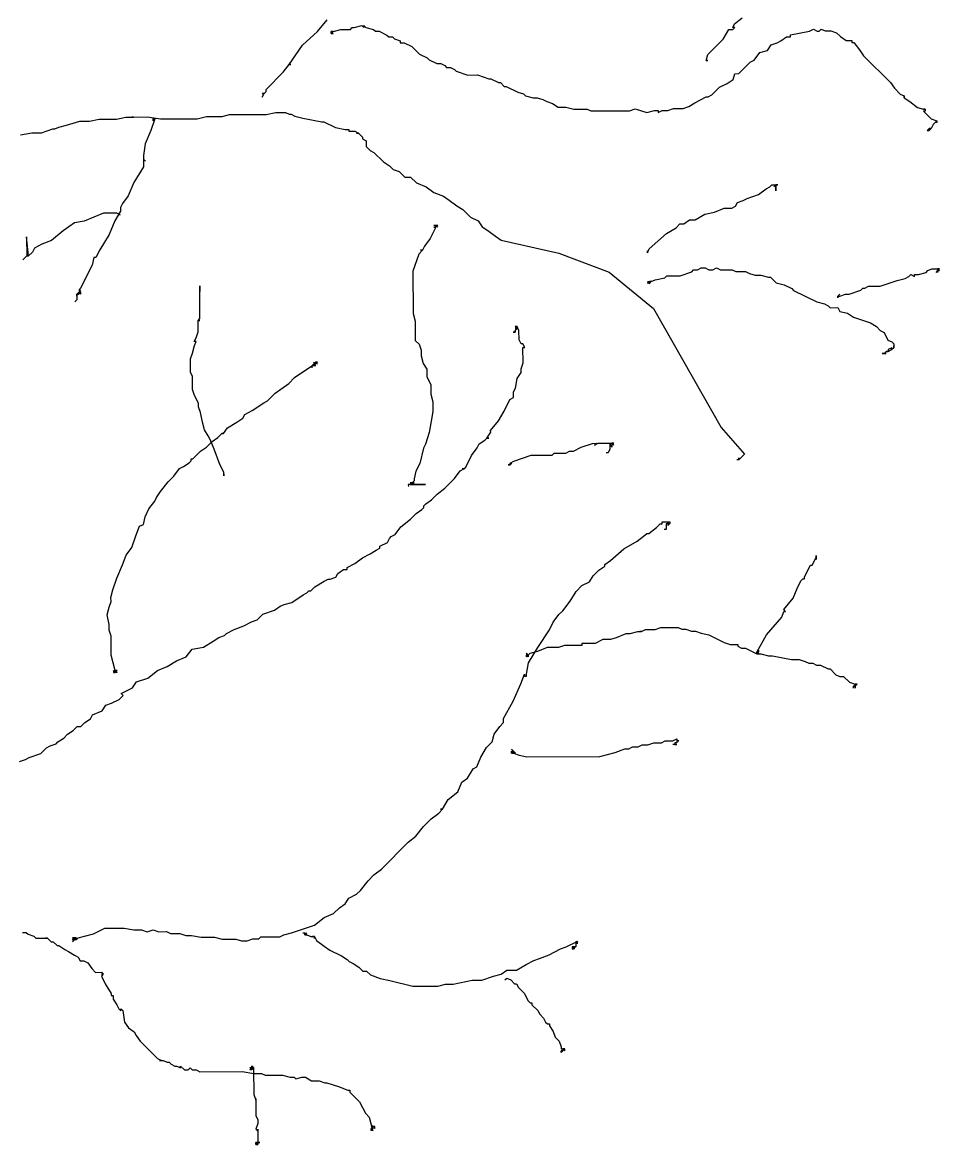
# Model space of a CAD drawing. Header units: millimetres. Extents: x -10794 to 121495, y 177957 to 264658.
# Drawn here: x 76851 to 77945, y 249230 to 250568 of the extents above; entities that cross this region are included whole.
import ezdxf

# ---------------------------------------------------------------- set-up
doc = ezdxf.new("R2010")
doc.units = ezdxf.units.MM

# ---------------------------------------------------------------- blocks, each defined once
blk = doc.blocks.new('A$C2D7C54A7')
for points in [[(4502.5, 3601.6), (4504.7, 3606.2), (4502.5, 3606.2), (4504.7, 3606.2), (4507, 3608.5), (4507, 3610.8), (4527.5, 3631.5), (4534.4, 3640.7), (4536.7, 3640.7), (4534.4, 3640.7), (4550.3, 3663.7), (4568.5, 3679.9), (4579.9, 3693.7)], [(5031.6, 3645.5), (5033.9, 3645.5), (5031.6, 3645.5), (5033.9, 3645.5), (5031.6, 3645.5), (5033.8, 3652.4), (5052.1, 3670.8), (5058.9, 3682.3), (5063.5, 3682.3), (5065.8, 3684.6), (5063.5, 3684.6), (5065.7, 3689.2), (5074.9, 3696.1)], [(4584.6, 3679.9), (4584.6, 3677.6), (4584.6, 3679.9), (4584.6, 3677.6), (4586.9, 3679.9), (4584.6, 3679.9), (4586.9, 3679.9), (4584.6, 3677.6), (4586.9, 3677.7), (4584.6, 3679.9), (4586.9, 3679.9), (4584.6, 3679.9), (4586.9, 3679.9), (4596, 3682.3), (4607.5, 3682.3), (4609.8, 3684.6), (4612.1, 3684.7), (4621.2, 3687), (4623.5, 3684.7), (4623.5, 3687), (4623.5, 3684.7), (4623.5, 3687), (4625.8, 3684.7), (4635, 3682.5), (4637.3, 3680.2), (4641.9, 3680.2), (4651, 3675.7), (4653.4, 3673.4), (4657.9, 3673.4), (4660.2, 3671.1), (4667.1, 3668.9), (4667.1, 3666.6), (4671.7, 3666.6), (4680.9, 3662.1), (4690.1, 3653), (4699.3, 3648.4), (4701.6, 3646.1), (4710.8, 3641.6), (4715.4, 3641.6), (4720, 3639.4), (4722.3, 3637.1), (4726.9, 3637.1), (4731.5, 3634.8), (4733.8, 3632.6), (4747.5, 3628), (4759, 3628.1), (4772.8, 3623.6), (4775, 3623.6), (4784.2, 3619.1), (4786.5, 3619.1), (4791.1, 3614.5), (4793.4, 3614.5), (4807.2, 3607.7), (4814.1, 3605.5), (4816.4, 3603.2), (4825.6, 3600.9), (4830.2, 3601), (4837, 3598.7), (4841.6, 3596.4), (4848.5, 3594.2), (4855.4, 3589.6), (4864.6, 3589.7), (4873.8, 3587.4), (4889.8, 3587.5), (4894.4, 3585.2), (4940.2, 3585.5), (4947.1, 3587.8), (4960.9, 3583.3), (4970, 3585.6), (4974.6, 3585.6), (4974.6, 3583.3), (4979.2, 3585.7), (4986, 3585.7), (4992.9, 3588), (5004.4, 3588.1), (5011.2, 3590.4), (5018.1, 3595), (5031.8, 3602), (5034.1, 3602), (5038.7, 3604.3), (5047.8, 3613.5), (5056.9, 3618.1), (5063.8, 3622.7), (5066, 3629.6), (5070.6, 3629.7), (5084.3, 3643.5), (5088.9, 3645.8), (5095.7, 3655), (5104.8, 3657.3), (5109.4, 3664.2), (5116.3, 3666.5), (5120.8, 3668.9), (5127.7, 3673.5), (5132.3, 3673.5), (5132.2, 3675.8), (5155.1, 3680.5), (5159.7, 3682.8), (5164.3, 3680.5), (5166.6, 3680.5), (5168.9, 3682.9), (5173.5, 3680.6), (5180.3, 3680.6), (5187.2, 3678.4), (5191.8, 3673.8), (5198.7, 3669.3), (5205.6, 3669.3), (5205.6, 3667), (5207.9, 3667), (5214.8, 3657.9), (5219.4, 3651), (5251.7, 3619.1), (5256.3, 3612.3), (5263.2, 3605.4), (5267.8, 3603.1), (5267.8, 3600.9), (5267.8, 3603.1), (5267.8, 3600.9), (5274.7, 3596.3), (5283.9, 3589.5), (5290.8, 3587.2), (5293.1, 3587.2), (5290.8, 3587.2), (5293.1, 3587.2), (5290.8, 3587.2), (5293.1, 3587.2), (5293.1, 3584.9), (5290.8, 3584.9), (5300, 3575.8), (5306.9, 3573.6), (5304.6, 3571.2), (5306.9, 3573.6), (5306.9, 3571.3), (5304.6, 3571.2), (5302.3, 3568.9), (5300.1, 3564.4), (5297.8, 3564.3), (5300.1, 3564.4), (5297.8, 3562), (5297.8, 3564.3), (5297.8, 3562), (5297.8, 3564.3), (5295.5, 3562), (5297.8, 3562), (5297.8, 3564.3), (5295.5, 3562), (5297.8, 3562), (5295.5, 3562), (5297.8, 3562), (5297.8, 3564.3), (5297.8, 3562), (5295.5, 3562), (5297.8, 3562), (5295.5, 3562), (5297.8, 3562), (5295.5, 3562)], [(4214, 3556.6), (4227.7, 3559), (4239.2, 3559.1), (4252.9, 3563.7), (4255.2, 3563.7), (4259.8, 3566), (4268.9, 3568.4), (4284.9, 3573), (4296.4, 3573.1), (4307.8, 3575.4), (4328.5, 3575.5), (4339.9, 3577.9), (4349.1, 3577.9), (4346.8, 3577.9), (4365.1, 3578), (4381.2, 3575.8), (4424.7, 3576), (4436.1, 3578.4), (4454.5, 3578.5), (4463.6, 3580.8), (4507.2, 3581), (4518.6, 3583.4), (4530.1, 3583.4), (4534.7, 3581.2), (4537, 3581.2), (4541.5, 3578.9), (4550.7, 3576.6), (4573.7, 3572.2), (4575.9, 3572.2), (4589.7, 3565.4), (4601.2, 3563.2), (4605.8, 3563.2), (4605.8, 3560.9), (4612.7, 3560.9), (4617.3, 3558.7), (4615, 3558.6), (4617.3, 3558.7), (4621.9, 3554.1), (4621.9, 3551.8), (4626.5, 3549.5), (4626.5, 3542.7), (4631.1, 3538.1), (4635.7, 3535.8), (4647.2, 3524.4), (4654.1, 3519.9), (4658.7, 3515.3), (4665.6, 3513.1), (4672.5, 3506.2), (4679.4, 3506.3), (4686.3, 3499.4), (4697.8, 3494.9), (4707, 3488.1), (4718.5, 3483.5), (4725.4, 3479), (4734.6, 3472.2), (4741.5, 3467.6), (4750.7, 3458.5), (4759.9, 3454), (4764.5, 3447.1), (4771.4, 3442.6), (4780.6, 3435.7), (4787.5, 3431.2), (4856.3, 3415.5), (4916, 3392.9), (4968.9, 3349.6), (5049.8, 3207.9), (5077.5, 3176), (5075.2, 3173.7)], [(4372, 3575.8), (4372, 3573.5), (4374.3, 3575.8), (4372, 3575.8), (4374.3, 3575.8), (4369.8, 3562), (4363, 3545.9), (4360.8, 3532.2), (4360.8, 3527.6), (4363.1, 3525.3), (4360.8, 3527.6), (4360.8, 3518.4), (4349.5, 3500), (4342.7, 3484), (4335.8, 3474.8), (4333.6, 3470.2), (4333.6, 3465.6), (4326.8, 3454.1), (4320, 3438), (4308.6, 3419.6), (4304.1, 3410.4), (4301.8, 3410.4), (4299.5, 3401.2), (4285.9, 3373.7), (4283.7, 3371.4), (4285.9, 3371.4), (4283.7, 3369.1), (4286, 3369.1), (4283.7, 3369.1), (4286, 3369.1), (4283.7, 3369.1), (4286, 3366.8), (4286, 3369.1), (4283.7, 3369.1), (4283.7, 3366.8), (4283.7, 3369.1), (4283.7, 3366.8), (4283.7, 3369.1), (4281.4, 3366.8), (4283.7, 3366.8), (4283.7, 3369.1), (4283.7, 3366.8), (4281.4, 3366.8), (4281.4, 3364.5), (4281.4, 3366.8), (4281.4, 3364.5), (4281.4, 3366.8)], [(5295.5, 3562), (5297.8, 3562), (5297.8, 3564.3), (5297.8, 3562)], [(4961.7, 3416), (4961.7, 3418.3), (4961.7, 3416), (4964, 3420.6), (4984.5, 3439), (4995.9, 3446), (5000.5, 3450.6), (5005.1, 3450.6), (5011.9, 3455.2), (5018.8, 3455.3), (5030.2, 3462.2), (5041.6, 3464.5), (5053.1, 3469.2), (5062.2, 3469.2), (5066.8, 3471.5), (5069.1, 3476.1), (5075.9, 3478.5), (5080.5, 3480.8), (5094.2, 3485.4), (5103.4, 3492.3), (5107.9, 3494.7), (5110.2, 3497), (5117.1, 3497), (5114.8, 3497), (5117.1, 3497), (5114.8, 3497), (5117.1, 3497), (5114.8, 3497), (5117.1, 3497), (5114.8, 3497), (5114.8, 3490.1), (5114.8, 3497)], [(5114.8, 3497), (5112.5, 3494.7)], [(4333.6, 3461), (4329, 3463.3), (4313, 3463.2), (4290.1, 3453.9), (4278.7, 3451.6), (4265, 3442.3), (4251.3, 3430.8), (4239.8, 3426.2), (4230.7, 3421.5), (4228.4, 3416.9), (4223.9, 3412.3), (4221.6, 3412.3), (4223.9, 3412.3), (4221.6, 3412.3), (4223.9, 3414.6), (4221.6, 3412.3), (4223.9, 3412.3), (4221.6, 3412.3), (4223.9, 3412.3), (4221.6, 3412.3), (4223.9, 3412.3), (4221.6, 3412.3), (4223.9, 3412.3), (4221.6, 3412.3), (4223.9, 3412.3), (4221.6, 3412.3), (4223.9, 3412.3), (4221.6, 3412.3), (4223.9, 3412.3), (4221.6, 3412.3), (4223.9, 3412.3), (4221.6, 3412.3), (4223.9, 3412.3), (4221.5, 3435.2), (4221.6, 3412.3)], [(4707.2, 3449.1), (4709.5, 3449.1), (4709.5, 3446.8), (4709.5, 3449.1), (4709.5, 3446.8), (4707.2, 3446.8), (4709.5, 3446.8), (4709.5, 3449.1), (4709.5, 3446.8), (4711.8, 3449.1), (4709.5, 3446.8), (4709.5, 3449.1), (4711.8, 3449.1), (4709.5, 3446.8), (4709.5, 3449.1), (4709.5, 3446.8), (4711.8, 3449.1), (4709.5, 3446.8), (4709.5, 3449.1), (4711.8, 3446.8), (4709.5, 3449.1), (4711.8, 3449.1), (4709.5, 3446.8), (4711.8, 3449.1), (4709.5, 3446.8), (4702.7, 3433), (4695.8, 3423.8), (4693.6, 3419.3), (4691.3, 3419.2), (4693.6, 3419.3), (4689, 3414.6), (4682.2, 3394), (4682.5, 3343.6), (4684.8, 3334.4), (4684.9, 3311.5), (4689.6, 3307), (4691.9, 3300.1), (4691.9, 3293.2), (4694.3, 3284.1), (4698.9, 3277.2), (4698.9, 3268), (4703.5, 3258.9), (4703.6, 3247.4), (4705.9, 3238.3), (4706, 3226.8), (4703.8, 3215.4), (4701.5, 3201.6), (4697, 3187.8), (4694.8, 3183.2), (4690.3, 3164.9), (4685.7, 3155.7), (4683.5, 3146.5), (4683.5, 3144.2), (4681.2, 3141.9), (4683.5, 3141.9), (4681.2, 3141.9), (4683.5, 3141.9), (4681.2, 3141.9), (4683.5, 3141.9), (4681.2, 3141.9), (4681.2, 3139.6), (4681.2, 3141.9), (4681.2, 3139.6), (4681.2, 3141.9), (4681.2, 3139.6), (4681.2, 3141.9), (4678.9, 3141.9), (4681.2, 3141.9), (4678.9, 3139.6), (4697.3, 3139.7)], [(4221.6, 3412.3), (4217, 3407.7)], [(4964.2, 3381.7), (4964.2, 3379.4), (4964.2, 3381.7), (4966.4, 3381.7), (4964.2, 3381.7), (4961.9, 3379.3), (4964.2, 3381.7), (4961.9, 3381.6), (4964.2, 3381.7), (4961.9, 3381.6), (4964.2, 3381.7), (4961.9, 3381.6), (4964.2, 3379.4), (4964.2, 3381.7), (4964.2, 3379.4), (4964.2, 3381.7), (4964.2, 3379.4), (4964.2, 3381.7), (4964.2, 3379.4), (4964.2, 3381.7), (4964.2, 3379.4), (4964.2, 3381.7), (4966.4, 3381.7), (4964.2, 3381.7), (4964.2, 3379.4), (4966.4, 3381.7), (4964.2, 3381.7), (4964.2, 3379.4), (4966.4, 3381.7), (4971, 3384), (4982.5, 3386.3), (4984.7, 3388.6), (5000.8, 3388.7), (5014.5, 3393.4), (5016.8, 3395.7), (5021.4, 3395.7), (5025.9, 3398), (5030.5, 3398), (5035.1, 3395.8), (5039.7, 3395.8), (5044.3, 3398.1), (5048.9, 3395.8), (5062.6, 3395.9), (5067.2, 3393.6), (5078.7, 3393.7), (5083.3, 3391.4), (5090.1, 3389.2), (5097, 3389.2), (5106.2, 3386.9), (5108.5, 3387), (5115.4, 3380.1), (5124.6, 3377.9), (5133.8, 3373.3), (5136.1, 3371.1), (5163.6, 3357.4), (5172.8, 3355.2), (5177.4, 3352.9), (5179.7, 3350.6), (5188.9, 3350.7), (5191.2, 3346.1), (5200.4, 3343.9), (5207.3, 3339.3), (5227.9, 3332.6), (5234.8, 3328), (5239.4, 3323.5), (5244, 3321.2), (5248.6, 3312), (5253.2, 3309.8), (5255.5, 3307.5), (5255.6, 3302.9), (5255.5, 3305.2), (5255.6, 3302.9), (5253.3, 3300.6), (5253.3, 3302.9), (5248.7, 3300.6), (5248.7, 3298.3), (5246.4, 3298.3), (5244.1, 3296), (5246.4, 3296), (5244.1, 3296), (5246.4, 3296), (5241.8, 3296), (5246.4, 3296), (5244.1, 3296), (5246.4, 3298.3), (5248.7, 3298.3)], [(5188.8, 3362.2), (5188.8, 3364.4), (5188.8, 3362.2), (5188.8, 3364.4), (5191.1, 3366.7), (5188.8, 3364.4), (5191.1, 3364.5), (5198, 3366.8), (5202.5, 3366.8), (5216.3, 3371.5), (5218.5, 3373.8), (5220.8, 3373.8), (5225.4, 3376.1), (5239.1, 3376.2), (5259.7, 3383.1), (5268.9, 3385.5), (5273.5, 3387.8), (5275.7, 3390.1), (5280.3, 3387.8), (5280.3, 3390.1), (5284.9, 3390.1), (5294.1, 3392.5), (5296.3, 3394.8), (5300.9, 3397.1), (5310.1, 3397.1), (5307.8, 3397.1), (5310.1, 3394.8), (5307.8, 3394.8), (5310.1, 3394.8), (5307.8, 3394.8), (5310.1, 3394.8), (5307.8, 3394.8), (5307.8, 3392.5), (5307.8, 3394.8), (5307.8, 3392.5), (5307.8, 3394.8), (5307.8, 3392.5), (5307.8, 3394.8), (5307.8, 3392.5)], [(5307.8, 3392.5), (5307.8, 3394.8), (5305.5, 3392.5)], [(4456.6, 3152.3), (4456.6, 3150), (4456.6, 3154.6), (4452, 3163.7), (4445, 3182), (4440.4, 3193.4), (4438, 3198), (4433.4, 3204.9), (4431.1, 3214), (4428.7, 3225.5), (4426.4, 3232.3), (4426.4, 3236.9), (4421.8, 3246), (4419.4, 3252.9), (4419.4, 3268.9), (4417, 3273.5), (4417, 3289.6), (4419.2, 3296.4), (4421.5, 3305.6), (4423.7, 3310.2), (4421.4, 3310.2), (4423.7, 3314.8), (4426, 3321.7), (4425.9, 3335.4), (4428.2, 3335.4), (4425.9, 3335.4), (4428.2, 3337.7), (4428, 3372.1), (4428, 3369.8), (4428, 3372.1), (4428, 3369.8), (4428, 3372.1), (4428, 3369.8), (4428, 3372.1), (4428, 3369.8), (4428, 3376.7), (4428, 3374.4), (4428, 3376.7), (4428, 3374.4), (4428, 3376.7), (4428, 3374.4), (4428, 3376.7), (4428, 3374.4), (4428, 3376.7), (4428, 3374.4)], [(4428, 3374.4), (4428, 3372.1)], [(4281.4, 3366.8), (4281.4, 3359.9), (4279.1, 3357.6)], [(4213.1, 2809.6), (4220, 2812), (4224.6, 2814.3), (4238.3, 2818.9), (4245.1, 2825.8), (4249.7, 2828.1), (4256.6, 2830.5), (4258.8, 2832.8), (4265.7, 2837.4), (4270.3, 2842), (4277.1, 2846.6), (4281.7, 2851.2), (4286.2, 2851.2), (4290.8, 2855.8), (4297.7, 2860.5), (4299.9, 2865.1), (4311.4, 2869.7), (4315.9, 2876.6), (4322.8, 2878.9), (4331.9, 2883.5), (4336.5, 2888.2), (4334.2, 2890.4), (4347.9, 2897.4), (4352.4, 2904.3), (4366.2, 2908.9), (4377.6, 2918.1), (4389, 2922.8), (4400.4, 2929.7), (4411.9, 2934.4), (4418.7, 2943.6), (4432.4, 2945.9), (4443.8, 2952.8), (4450.7, 2957.5), (4457.6, 2959.8), (4459.8, 2962.1), (4469, 2966.7), (4480.4, 2971.4), (4489.6, 2976), (4496.4, 2978.3), (4503.3, 2985.2), (4517, 2989.9), (4523.8, 2994.5), (4528.4, 2996.8), (4537.6, 2999.1), (4551.3, 3008.4), (4555.8, 3010.7), (4558.1, 3013), (4560.4, 3013), (4565, 3017.6), (4576.4, 3024.5), (4581, 3026.9), (4583.3, 3026.9), (4590.1, 3029.2), (4592.4, 3033.8), (4599.2, 3038.4), (4603.8, 3038.4), (4603.8, 3040.7), (4613, 3045.4), (4622.1, 3052.3), (4631.2, 3056.9), (4638.1, 3061.5), (4642.6, 3063.8), (4642.6, 3066.1), (4651.8, 3070.8), (4654, 3075.3), (4656.3, 3077.6), (4660.9, 3080), (4667.7, 3089.2), (4679.1, 3098.4), (4686, 3105.3), (4692.8, 3109.9), (4695.1, 3112.2), (4695.1, 3114.5), (4697.4, 3116.8), (4704.2, 3121.4), (4711.1, 3128.3), (4720.2, 3135.3), (4731.6, 3146.8), (4738.4, 3156), (4743, 3158.3), (4740.7, 3158.3), (4743, 3158.3), (4745.3, 3160.6), (4752.1, 3174.4), (4758.9, 3183.6), (4761.2, 3188.2), (4768, 3192.8), (4770.3, 3195.1), (4772.6, 3195.1), (4770.3, 3195.1), (4774.9, 3202), (4774.8, 3204.3), (4784, 3215.8), (4790.8, 3227.3), (4797.6, 3241), (4802.2, 3243.4), (4802.1, 3250.2), (4804.4, 3254.8), (4806.6, 3266.3), (4811.2, 3273.2), (4811.1, 3277.8), (4813.4, 3284.7), (4813.3, 3303), (4815.6, 3303), (4813.3, 3307.6), (4811, 3307.6), (4808.7, 3312.1), (4808.6, 3323.6), (4806.3, 3328.2), (4804, 3328.2), (4806.3, 3328.2), (4804, 3328.2), (4806.3, 3328.2), (4804, 3328.2), (4806.3, 3328.2), (4804, 3328.2), (4806.3, 3325.9), (4804, 3328.2), (4806.3, 3325.9), (4804, 3325.9), (4806.3, 3325.9), (4804, 3323.6), (4804.1, 3321.3), (4804, 3323.6), (4804.1, 3321.3), (4804, 3323.6), (4804.1, 3321.3), (4801.8, 3321.3), (4804.1, 3321.3), (4801.8, 3321.3)], [(4801.8, 3321.3), (4804.1, 3321.3)], [(5248.7, 3298.3), (5253.3, 3300.6), (5248.7, 3298.3)], [(4329.5, 2917.9), (4327.2, 2917.9), (4329.5, 2917.9), (4327.2, 2917.9), (4327.2, 2915.6), (4324.9, 2917.9), (4324.9, 2915.6), (4327.2, 2915.6), (4324.9, 2915.6), (4327.2, 2915.6), (4327.2, 2917.9), (4327.2, 2915.6), (4324.9, 2915.6), (4327.2, 2915.6), (4324.9, 2915.6), (4327.2, 2915.6), (4327.2, 2917.9), (4327.2, 2915.6), (4327.2, 2917.9), (4327.2, 2915.6), (4324.9, 2915.6), (4329.5, 2917.9), (4327.2, 2917.9), (4329.5, 2915.6), (4327.2, 2915.6), (4327.2, 2917.9), (4329.5, 2915.6), (4327.2, 2915.6), (4329.5, 2917.9), (4327.2, 2915.6), (4327.2, 2917.9), (4329.5, 2917.9), (4327.2, 2917.9), (4322.5, 2936.2), (4322.4, 2959.1), (4320, 2966), (4320, 2972.9), (4317.7, 2984.3), (4319.9, 2993.5), (4322.2, 3000.4), (4322.1, 3004.9), (4324.4, 3014.1), (4328.9, 3027.9), (4335.7, 3044), (4340.2, 3055.4), (4347.1, 3064.6), (4351.6, 3078.4), (4356.1, 3089.9), (4360.7, 3092.2), (4362.9, 3101.4), (4367.4, 3110.6), (4374.3, 3119.8), (4376.5, 3124.4), (4381.1, 3131.3), (4390.2, 3142.8), (4397, 3149.7), (4403.9, 3158.9), (4408.4, 3161.2), (4415.3, 3165.8), (4417.6, 3168.1), (4417.6, 3170.4), (4419.8, 3170.4), (4429, 3179.6), (4435.8, 3184.2), (4442.7, 3191.2), (4449.5, 3195.8), (4454.1, 3200.4), (4456.4, 3200.4), (4454.1, 3200.4), (4456.4, 3200.4), (4460.9, 3207.3), (4472.3, 3214.2), (4479.2, 3218.8), (4481.5, 3223.4), (4490.6, 3228.1), (4504.3, 3237.3), (4508.9, 3239.6), (4518, 3248.8), (4524.8, 3253.4), (4534, 3260.4), (4540.8, 3267.3), (4561.4, 3281.1), (4565.9, 3285.7), (4568.2, 3285.7), (4565.9, 3285.7), (4565.9, 3283.4), (4568.2, 3285.7), (4565.9, 3285.7), (4568.2, 3283.4), (4565.9, 3285.7), (4568.2, 3285.7), (4565.9, 3285.7), (4568.2, 3283.4), (4565.9, 3285.7), (4568.2, 3285.7), (4565.9, 3285.7), (4568.2, 3285.7), (4565.9, 3283.4), (4565.9, 3285.7), (4565.9, 3283.4), (4565.9, 3285.7), (4565.9, 3283.4), (4563.6, 3285.7), (4565.9, 3283.4), (4563.7, 3281.1), (4563.6, 3283.4), (4563.7, 3281.1), (4563.6, 3283.4), (4565.9, 3281.1), (4563.6, 3283.4), (4565.9, 3281.1), (4563.7, 3281.1), (4563.6, 3283.4), (4563.7, 3281.1), (4563.6, 3283.4), (4563.7, 3281.1), (4563.6, 3283.4), (4563.7, 3281.1)], [(4563.7, 3281.1), (4561.4, 3281.1), (4561.4, 3278.8)], [(4798, 3163.1), (4795.7, 3163.1), (4798, 3163.1), (4798, 3165.4), (4798, 3163.1), (4800.2, 3165.4), (4798, 3165.4), (4802.5, 3167.7), (4823.1, 3174.7), (4848.3, 3174.8), (4850.6, 3177.1), (4864.3, 3177.2), (4868.9, 3179.5), (4873.5, 3179.6), (4882.6, 3184.2), (4896.4, 3188.8), (4901, 3188.9), (4898.7, 3186.6), (4903.2, 3188.9), (4921.6, 3189), (4919.3, 3188.9), (4921.6, 3189), (4919.3, 3188.9), (4921.6, 3189), (4919.3, 3188.9), (4921.6, 3189), (4919.3, 3188.9), (4921.6, 3189), (4919.3, 3188.9), (4921.6, 3189), (4919.3, 3188.9), (4921.6, 3186.7), (4919.3, 3188.9), (4919.3, 3184.4), (4919.3, 3186.7), (4919.3, 3184.4), (4917, 3188.9), (4917, 3184.4)], [(4917, 3184.4), (4917, 3182.1), (4914.8, 3177.5), (4912.5, 3177.5)], [(5075.2, 3173.7), (5070.6, 3169.1), (5070.6, 3171.4), (5070.6, 3169.1), (5070.6, 3171.4), (5070.6, 3169.1), (5068.3, 3169.1)], [(4697.3, 3139.7), (4676.6, 3139.6), (4676.7, 3137.3)], [(4276.1, 2599.1), (4278.3, 2599.1), (4276.1, 2599.1), (4280.6, 2599.2), (4278.3, 2599.1), (4278.4, 2596.9), (4276.1, 2596.8), (4278.4, 2596.9), (4276.1, 2596.8), (4278.3, 2599.1), (4278.4, 2596.9), (4276.1, 2599.1), (4278.4, 2596.9), (4276.1, 2596.8), (4278.4, 2596.9), (4276.1, 2594.6), (4278.4, 2596.9), (4276.1, 2596.8), (4278.4, 2596.9), (4278.3, 2599.1), (4280.6, 2596.9), (4278.4, 2596.9), (4278.3, 2599.1), (4278.4, 2596.9), (4278.3, 2599.1), (4280.6, 2599.2), (4280.6, 2596.9), (4282.9, 2599.2), (4301.2, 2603.8), (4314.9, 2610.8), (4337.9, 2610.9), (4349.3, 2608.7), (4358.5, 2608.7), (4365.4, 2606.5), (4372.2, 2608.8), (4379.1, 2606.5), (4388.3, 2606.6), (4392.9, 2604.3), (4404.3, 2604.4), (4411.2, 2602.1), (4418.1, 2602.1), (4429.6, 2599.9), (4445.6, 2600), (4454.8, 2597.7), (4470.8, 2597.8), (4477.7, 2595.6), (4484.6, 2595.6), (4491.4, 2597.9), (4498.3, 2598), (4500.6, 2600.3), (4523.5, 2600.4), (4528.1, 2602.7), (4537.2, 2605), (4564.7, 2614.3), (4576.1, 2623.5), (4587.5, 2628.2), (4594.4, 2635.1), (4601.2, 2639.7), (4605.8, 2646.6), (4614.9, 2651.2), (4619.5, 2655.8), (4628.6, 2667.3), (4635.4, 2674.3), (4644.6, 2681.2), (4676.5, 2713.4), (4685.6, 2720.3), (4694.7, 2731.8), (4703.8, 2741), (4713, 2748), (4717.5, 2752.6), (4715.2, 2752.6), (4717.5, 2752.6), (4724.3, 2764.1), (4735.8, 2773.3), (4740.3, 2784.8), (4747.1, 2789.4), (4753.9, 2800.9), (4758.5, 2803.2), (4763, 2814.7), (4769.9, 2826.2), (4776.7, 2833.1), (4778.9, 2842.2), (4785.8, 2851.4), (4790.3, 2856), (4790.3, 2860.6), (4801.7, 2881.3), (4810.7, 2902), (4815.3, 2913.5), (4815.3, 2911.2), (4817.6, 2911.2), (4817.5, 2913.5), (4819.8, 2927.2), (4831.1, 2945.6), (4844.8, 2966.3), (4849.3, 2975.5), (4856.1, 2984.7), (4860.7, 2989.3), (4869.8, 3000.8), (4876.6, 3012.3), (4883.5, 3019.2), (4892.6, 3023.8), (4897.2, 3030.7), (4904, 3037.6), (4910.9, 3042.3), (4910.8, 3044.5), (4917.7, 3049.2), (4933.7, 3063), (4949.7, 3072.2), (4958.8, 3079.2), (4961.1, 3081.5), (4963.4, 3081.5), (4972.5, 3088.4), (4977, 3093), (4979.3, 3093), (4979.3, 3095.3), (4988.5, 3095.3), (4988.5, 3093.1), (4986.2, 3093), (4988.5, 3093.1), (4986.2, 3093), (4986.2, 3095.3), (4986.2, 3093), (4988.5, 3093.1), (4986.2, 3093), (4986.2, 3095.3), (4986.2, 3090.8), (4988.5, 3093.1), (4983.9, 3093)], [(4983.9, 3093), (4984, 3086.2), (4981.7, 3086.1)], [(5092.4, 2937.8), (5092.4, 2940), (5094.7, 2940.1), (5092.4, 2940), (5094.7, 2940.1), (5092.4, 2940), (5094.7, 2937.8), (5092.4, 2940), (5094.7, 2940.1), (5094.7, 2942.4), (5092.4, 2940), (5103.7, 2960.7), (5122, 2981.4), (5124.2, 2988.3), (5126.5, 2988.3), (5124.2, 2988.3), (5126.5, 2988.3), (5124.2, 2990.6), (5135.6, 3004.4), (5140.1, 3015.9), (5144.7, 3025.1), (5146.9, 3027.4), (5149.2, 3027.4), (5149.2, 3029.7), (5156, 3043.5), (5158.3, 3043.5), (5162.9, 3052.7), (5162.8, 3055), (5162.9, 3052.7), (5162.8, 3055), (5162.9, 3052.7), (5162.8, 3055), (5162.9, 3052.7), (5162.8, 3055), (5162.9, 3052.7), (5162.8, 3055), (5162.9, 3052.7), (5162.8, 3055), (5162.9, 3052.7), (5162.8, 3055), (5162.9, 3052.7), (5162.8, 3055), (5162.9, 3052.7)], [(5162.9, 3052.7), (5162.9, 3050.4)], [(4817.4, 2934.1), (4817.4, 2936.4), (4819.7, 2934.1), (4817.4, 2936.4), (4819.7, 2936.4), (4817.4, 2936.4), (4819.7, 2936.4), (4817.4, 2936.4), (4819.7, 2936.4), (4817.4, 2936.4), (4817.4, 2934.1), (4819.7, 2936.4), (4819.7, 2934.1), (4819.7, 2936.4), (4817.4, 2936.4), (4819.7, 2934.1), (4819.7, 2936.4), (4817.4, 2936.4), (4819.7, 2936.4), (4817.4, 2936.4), (4819.7, 2936.4), (4817.4, 2936.4), (4819.7, 2936.4), (4817.4, 2936.4), (4819.7, 2936.4), (4817.4, 2938.7), (4817.4, 2936.4), (4819.7, 2936.4), (4817.4, 2936.4), (4819.7, 2936.4), (4817.4, 2936.4), (4819.7, 2936.4), (4817.4, 2936.4), (4819.7, 2936.4), (4817.4, 2936.4), (4819.7, 2936.4), (4817.4, 2936.4), (4819.7, 2934.1), (4819.7, 2936.4), (4822, 2938.7), (4831.2, 2941), (4842.6, 2945.7), (4856.3, 2945.7), (4863.2, 2948.1), (4883.8, 2948.2), (4883.8, 2950.5), (4899.9, 2950.5), (4909, 2955.2), (4918.2, 2955.2), (4925, 2957.5), (4936.5, 2962.2), (4941, 2962.2), (4950.2, 2964.5), (4954.8, 2964.6), (4952.5, 2964.6), (4954.8, 2964.6), (4959.3, 2966.9), (4970.8, 2966.9), (4977.7, 2969.3), (4998.3, 2969.4), (5002.9, 2967.1), (5007.5, 2967.1), (5014.4, 2964.9), (5018.9, 2964.9), (5025.8, 2962.6), (5035, 2960.4), (5053.4, 2951.3), (5060.3, 2949.1), (5069.4, 2949.1), (5069.4, 2946.8), (5074, 2944.5), (5078.6, 2944.6), (5092.4, 2937.8), (5097, 2937.8), (5106.2, 2935.5), (5110.7, 2935.6), (5133.7, 2931.1), (5142.8, 2931.1), (5149.7, 2928.9), (5154.3, 2926.6), (5158.9, 2926.6), (5163.5, 2924.4), (5168.1, 2924.4), (5177.3, 2919.9), (5179.6, 2919.9), (5186.5, 2913), (5191.1, 2910.8), (5195.6, 2910.8), (5202.6, 2903.9), (5209.4, 2901.7), (5211.7, 2901.7), (5209.4, 2901.7), (5211.7, 2901.7), (5209.4, 2901.7), (5211.7, 2901.7), (5209.4, 2899.4), (5209.4, 2901.7), (5211.7, 2901.7), (5209.4, 2901.7), (5209.4, 2899.4), (5209.4, 2901.7), (5209.4, 2899.4), (5209.4, 2901.7), (5209.4, 2899.4), (5209.4, 2901.7), (5209.4, 2899.4), (5209.4, 2901.7), (5209.5, 2897.1), (5209.4, 2899.4), (5207.2, 2899.4), (5209.4, 2899.4), (5207.2, 2899.4), (5209.4, 2899.4), (5207.2, 2899.4), (5209.4, 2899.4), (5207.2, 2899.4), (5209.4, 2899.4), (5209.5, 2897.1), (5209.4, 2899.4), (5207.2, 2899.4), (5209.4, 2899.4), (5207.2, 2899.4), (5209.4, 2899.4), (5207.2, 2899.4), (5209.4, 2899.4), (5207.2, 2899.4), (5209.4, 2899.4), (5207.2, 2899.4), (5209.4, 2899.4), (5207.2, 2899.4)], [(5207.2, 2899.4), (5207.2, 2897.1)], [(4799.7, 2824), (4802, 2821.7), (4799.7, 2819.4), (4799.7, 2821.7), (4799.7, 2819.4), (4799.7, 2821.7), (4802, 2819.4), (4799.7, 2819.4), (4802, 2821.7), (4799.7, 2819.4), (4799.7, 2821.7), (4799.7, 2819.4), (4799.7, 2821.7), (4799.7, 2819.4), (4799.7, 2821.7), (4802, 2821.7), (4799.7, 2819.4), (4799.7, 2821.7), (4799.7, 2819.4), (4802, 2819.4), (4799.7, 2819.4), (4802, 2821.7), (4802, 2819.4), (4802, 2821.7), (4799.7, 2819.4), (4802, 2821.7), (4799.7, 2819.4), (4802, 2819.4), (4802, 2821.7), (4804.3, 2819.5), (4802, 2821.7), (4802, 2819.4), (4802, 2821.7), (4802, 2819.4), (4802, 2821.7), (4802, 2819.4), (4808.9, 2817.2), (4818, 2814.9), (4905.1, 2815.4), (4923.4, 2820.1), (4934.9, 2824.7), (4939.4, 2824.7), (4944, 2827), (4950.9, 2827.1), (4955.5, 2829.4), (4962.3, 2829.4), (4969.2, 2831.7), (4978.4, 2831.8), (4982.9, 2834.1), (4992.1, 2834.1), (4996.7, 2836.5), (4996.7, 2834.2), (4999, 2834.2), (4996.7, 2834.2), (4996.7, 2831.9), (4994.4, 2831.9), (4994.4, 2829.6), (4996.7, 2829.6), (4994.4, 2829.6)], [(4994.4, 2829.6), (4992.1, 2829.6)], [(4216.4, 2605.7), (4221, 2605.7), (4223.3, 2603.5), (4230.2, 2601.2), (4232.5, 2598.9), (4246.3, 2599), (4244, 2599), (4246.3, 2599), (4250.9, 2594.4), (4253.2, 2594.4), (4257.8, 2589.9), (4260.1, 2589.9), (4267, 2585.3), (4271.5, 2583.1), (4278.4, 2578.5), (4283, 2576.3), (4285.4, 2571.7), (4289.9, 2571.7), (4294.5, 2569.4), (4299.1, 2562.6), (4303.8, 2558), (4310.6, 2558.1), (4312.9, 2555.8), (4310.6, 2555.8), (4312.9, 2555.8), (4310.6, 2555.8), (4312.9, 2555.8), (4310.6, 2553.5), (4315.3, 2544.3), (4322.2, 2532.9), (4322.2, 2530.6), (4324.5, 2530.6), (4324.5, 2526.1), (4329.2, 2519.2), (4331.5, 2514.6), (4333.8, 2512.3), (4333.8, 2514.6), (4336.1, 2512.4), (4338.4, 2498.6), (4343, 2491.8), (4349.9, 2487.2), (4352.2, 2482.7), (4356.9, 2475.8), (4377.6, 2455.3), (4382.2, 2453), (4379.9, 2453), (4384.5, 2453), (4389.1, 2450.8), (4391.4, 2450.8), (4393.7, 2448.5), (4398.3, 2446.2), (4400.6, 2446.2), (4405.1, 2444), (4405.1, 2446.3), (4409.7, 2441.7), (4414.3, 2441.7), (4416.6, 2444), (4418.9, 2441.7), (4423.5, 2441.8), (4428.1, 2439.5), (4478.5, 2439.7), (4492.3, 2437.5), (4501.4, 2437.6), (4506, 2435.3), (4526.6, 2435.4), (4535.8, 2433.2), (4540.4, 2433.2), (4542.7, 2430.9), (4549.6, 2433.2), (4554.1, 2433.2), (4561, 2428.7), (4570.2, 2428.7), (4577.1, 2426.5), (4579.4, 2426.5), (4593.2, 2422), (4604.6, 2417.5), (4606.9, 2417.5), (4606.9, 2415.2), (4618.4, 2403.8), (4625.4, 2390.1), (4630, 2385.5), (4632.3, 2376.4), (4634.6, 2374.1), (4636.9, 2374.1), (4634.6, 2374.1), (4636.9, 2371.8), (4636.9, 2374.1), (4634.6, 2374.1), (4636.9, 2374.1), (4632.3, 2374.1), (4634.6, 2371.8), (4632.4, 2371.8), (4634.6, 2371.8), (4632.4, 2371.8), (4634.6, 2371.8), (4632.4, 2371.8), (4634.6, 2371.8), (4632.4, 2369.5), (4632.4, 2371.8), (4632.4, 2369.5), (4632.4, 2371.8), (4632.4, 2369.5), (4632.4, 2371.8), (4632.4, 2369.5), (4632.4, 2371.8), (4632.4, 2369.5), (4632.4, 2371.8), (4632.4, 2369.5), (4632.4, 2371.8), (4634.7, 2369.5), (4632.4, 2369.5), (4632.4, 2371.8), (4632.4, 2369.5), (4632.4, 2371.8), (4632.4, 2369.5), (4632.4, 2371.8), (4632.4, 2369.5), (4632.4, 2371.8), (4632.4, 2369.5), (4632.4, 2371.8), (4632.4, 2369.5), (4632.4, 2371.8), (4632.4, 2369.5), (4632.4, 2371.8), (4632.4, 2369.5), (4632.4, 2371.8), (4634.7, 2369.5)], [(4551, 2605.1), (4553.3, 2605.1), (4553.3, 2602.8), (4553.3, 2605.1), (4553.3, 2602.8), (4555.6, 2605.1), (4553.3, 2602.8), (4555.6, 2602.8), (4553.3, 2605.1), (4555.6, 2602.8), (4553.3, 2602.8), (4555.6, 2602.8), (4560.2, 2600.6), (4564.8, 2600.6), (4562.5, 2600.6), (4564.8, 2600.6), (4562.5, 2600.6), (4564.8, 2600.6), (4564.8, 2598.3), (4564.8, 2600.6), (4564.8, 2598.3), (4564.8, 2600.6), (4564.8, 2598.3), (4564.8, 2600.6), (4567.1, 2596), (4576.3, 2589.2), (4583.2, 2584.6), (4597, 2577.8), (4603.9, 2573.3), (4606.2, 2571), (4610.7, 2568.7), (4617.6, 2564.2), (4622.3, 2559.6), (4626.8, 2559.6), (4631.4, 2555.1), (4642.9, 2550.6), (4654.4, 2548.3), (4681.9, 2541.6), (4711.7, 2541.7), (4720.9, 2544.1), (4730, 2544.1), (4752.9, 2548.8), (4764.4, 2548.9), (4778.1, 2553.5), (4787.3, 2555.9), (4794.1, 2560.5), (4805.6, 2560.5), (4817, 2567.5), (4826.1, 2572.1), (4833, 2574.4), (4844.4, 2579.1), (4858.1, 2586), (4865, 2588.3), (4878.7, 2595.3), (4876.4, 2593), (4878.7, 2593), (4876.4, 2595.3), (4878.7, 2593), (4876.4, 2593), (4876.5, 2588.4), (4874.2, 2588.4), (4874.2, 2586.1), (4874.2, 2588.4), (4871.9, 2586.1), (4874.2, 2588.4), (4874.2, 2586.1), (4874.2, 2588.4), (4871.9, 2588.4)], [(4874.2, 2586.1), (4871.9, 2588.4), (4874.2, 2586.1), (4871.9, 2588.4), (4874.2, 2588.4), (4874.2, 2586.1), (4871.9, 2588.4), (4874.2, 2586.1), (4874.2, 2588.4), (4874.2, 2586.1), (4871.9, 2586.1), (4874.2, 2586.1), (4874.2, 2588.4), (4874.2, 2586.1), (4874.2, 2588.4), (4874.2, 2586.1), (4874.2, 2588.4), (4876.5, 2588.4), (4874.2, 2588.4), (4874.2, 2586.1), (4874.2, 2588.4), (4874.2, 2586.1), (4874.2, 2588.4), (4874.2, 2586.1), (4874.2, 2588.4), (4876.5, 2588.4), (4874.2, 2588.4), (4876.5, 2588.4), (4874.2, 2588.4), (4876.5, 2588.4), (4874.2, 2588.4), (4876.5, 2588.4), (4874.2, 2588.4), (4876.5, 2588.4), (4874.2, 2588.4), (4876.5, 2588.4), (4874.2, 2588.4), (4876.5, 2588.4), (4874.2, 2588.4), (4876.5, 2588.4), (4874.2, 2588.4), (4876.5, 2588.4), (4874.2, 2588.4), (4876.5, 2588.4), (4874.2, 2588.4), (4876.5, 2588.4), (4874.2, 2588.4), (4876.5, 2588.4), (4874.2, 2588.4), (4871.9, 2586.1), (4874.2, 2588.4), (4871.9, 2586.1), (4874.2, 2586.1), (4871.9, 2586.1), (4874.2, 2586.1), (4871.9, 2586.1), (4874.2, 2586.1), (4871.9, 2586.1), (4874.2, 2586.1), (4871.9, 2586.1), (4874.2, 2586.1), (4871.9, 2586.1), (4874.2, 2586.1), (4871.9, 2586.1), (4874.2, 2586.1), (4871.9, 2586.1)], [(4871.9, 2588.4), (4871.9, 2586.1)], [(4791.9, 2549), (4794.1, 2551.3), (4798.7, 2549), (4803.3, 2544.5), (4805.6, 2544.5), (4808, 2539.9), (4814.9, 2533.1), (4819.5, 2523.9), (4821.8, 2521.7), (4824.1, 2521.7), (4824.1, 2519.4), (4831, 2512.5), (4833.3, 2508), (4837.9, 2503.4), (4840.2, 2498.8), (4842.5, 2496.6), (4844.8, 2496.6), (4844.8, 2494.3), (4849.5, 2487.4), (4851.8, 2480.6), (4856.4, 2476), (4858.7, 2469.1), (4858.7, 2466.8), (4861, 2466.9), (4863.3, 2464.6), (4863.3, 2466.9), (4861, 2466.9), (4861, 2464.6), (4858.7, 2464.6), (4861, 2464.6), (4858.7, 2464.6), (4861, 2464.6), (4858.7, 2464.6), (4861, 2464.6), (4858.7, 2464.6), (4861, 2464.6)], [(4861, 2464.6), (4858.8, 2462.3), (4858.7, 2464.6)], [(4489.9, 2444.4), (4487.6, 2442.1), (4489.9, 2442.1), (4487.6, 2444.4), (4492.2, 2444.4), (4489.9, 2444.4), (4492.2, 2444.4), (4489.9, 2444.4), (4492.2, 2444.4), (4489.9, 2444.4), (4489.9, 2442.1), (4492.2, 2444.4), (4489.9, 2444.4), (4492.2, 2444.4), (4489.9, 2444.4), (4489.9, 2442.1), (4489.9, 2444.4), (4492.2, 2444.4), (4489.9, 2444.4), (4492.2, 2444.4), (4489.9, 2444.4), (4492.2, 2444.4), (4489.9, 2444.4), (4492.2, 2444.4), (4489.9, 2444.4), (4492.2, 2444.4), (4489.9, 2444.4), (4492.2, 2444.4), (4489.9, 2444.4), (4492.2, 2444.4), (4489.9, 2444.4), (4492.2, 2444.4), (4489.9, 2444.4), (4492.2, 2444.4), (4489.9, 2444.4), (4492.2, 2444.4), (4489.9, 2444.4), (4492.2, 2444.4), (4489.9, 2444.4), (4492.2, 2444.4), (4489.9, 2444.4), (4492.2, 2444.4), (4489.9, 2444.4), (4492.2, 2444.4), (4489.9, 2444.4), (4492.2, 2444.4), (4489.9, 2444.4), (4492.2, 2444.4), (4489.9, 2444.4), (4492.2, 2444.4), (4489.9, 2444.4), (4492.2, 2444.4), (4489.9, 2444.4), (4492.2, 2444.4), (4489.9, 2444.4), (4489.9, 2442.1), (4489.9, 2444.4), (4489.9, 2442.1), (4492.2, 2444.4), (4489.9, 2444.4), (4492.2, 2444.4), (4489.9, 2444.4), (4492.2, 2444.4), (4489.9, 2444.4), (4492.2, 2444.4), (4492.2, 2442.1), (4489.9, 2444.4), (4492.2, 2444.4), (4489.9, 2444.4), (4492.2, 2444.4), (4489.9, 2444.4), (4492.2, 2444.4), (4489.9, 2444.4), (4489.9, 2442.1), (4492.2, 2444.4), (4489.9, 2444.4), (4492.2, 2444.4), (4489.9, 2444.4), (4492.2, 2444.4), (4489.9, 2444.4), (4489.9, 2442.1), (4492.2, 2444.4), (4489.9, 2444.4), (4492.2, 2444.4), (4489.9, 2444.4), (4492.2, 2444.4), (4489.9, 2444.4), (4492.2, 2444.4), (4489.9, 2444.4), (4492.2, 2444.4), (4489.9, 2444.4), (4492.2, 2444.4), (4489.9, 2444.4), (4492.2, 2444.4), (4489.9, 2444.4), (4492.2, 2444.4), (4489.9, 2444.4), (4492.2, 2444.4), (4489.9, 2444.4), (4489.9, 2442.1), (4492.2, 2444.4), (4489.9, 2444.4), (4492.2, 2444.4), (4489.9, 2444.4), (4492.2, 2444.4), (4489.9, 2444.4), (4492.2, 2444.4), (4489.9, 2444.4), (4492.2, 2444.4), (4489.9, 2444.4), (4492.2, 2444.4), (4489.9, 2444.4), (4492.2, 2444.4), (4489.9, 2444.4), (4492.2, 2444.4), (4489.9, 2444.4), (4492.2, 2444.4), (4489.9, 2444.4), (4492.2, 2444.4), (4489.9, 2444.4), (4489.9, 2446.7), (4492.2, 2444.4), (4489.9, 2444.4), (4492.2, 2444.4), (4489.9, 2444.4), (4492.2, 2442.1), (4492.4, 2412.3), (4494.7, 2405.5), (4494.7, 2407.7), (4494.8, 2387.1), (4497.1, 2382.6), (4497.1, 2378), (4494.9, 2371.1), (4497.2, 2368.8), (4497.2, 2371.1), (4497.2, 2368.8), (4497.2, 2371.1), (4497.3, 2352.8), (4497.2, 2355.1), (4499.5, 2355.1), (4497.2, 2355.1), (4497.3, 2352.8), (4497.2, 2355.1), (4497.3, 2352.8), (4497.2, 2355.1), (4497.3, 2352.8), (4497.2, 2355.1), (4497.3, 2352.8), (4497.2, 2355.1), (4497.3, 2352.8), (4497.2, 2355.1), (4495, 2355), (4497.2, 2355.1), (4497.3, 2352.8), (4497.2, 2355.1), (4495, 2352.8), (4497.3, 2352.8), (4497.2, 2355.1), (4495, 2355), (4497.2, 2355.1), (4497.3, 2352.8), (4497.2, 2355.1), (4495, 2355), (4495, 2352.8), (4497.2, 2355.1), (4497.3, 2352.8), (4497.2, 2355.1), (4495, 2355), (4497.2, 2355.1), (4495, 2355), (4495, 2352.8), (4497.2, 2355.1), (4495, 2352.8), (4497.2, 2355.1), (4495, 2355), (4497.3, 2352.8), (4495, 2355), (4497.3, 2352.8), (4497.2, 2355.1), (4497.3, 2352.8), (4495, 2355), (4495, 2352.8), (4497.3, 2352.8), (4497.2, 2355.1), (4497.3, 2352.8), (4495, 2355), (4495, 2352.8), (4495, 2355), (4495, 2352.8), (4497.2, 2355.1), (4497.3, 2352.8), (4497.2, 2355.1), (4495, 2355), (4497.2, 2355.1), (4495, 2355), (4497.2, 2355.1), (4495, 2352.8), (4497.3, 2352.8), (4497.2, 2355.1), (4495, 2355), (4495, 2352.8), (4497.2, 2355.1), (4495, 2355), (4497.3, 2352.8), (4497.2, 2355.1), (4495, 2355), (4495, 2352.8), (4497.2, 2355.1), (4497.3, 2352.8), (4497.2, 2355.1), (4497.3, 2352.8), (4497.2, 2355.1), (4497.3, 2352.8), (4497.2, 2355.1), (4495, 2352.8), (4497.2, 2355.1), (4495, 2355), (4497.2, 2355.1), (4495, 2355), (4497.2, 2355.1), (4497.3, 2352.8), (4497.2, 2355.1), (4495, 2355), (4497.2, 2355.1), (4497.3, 2352.8), (4497.2, 2355.1), (4495, 2355), (4497.3, 2352.8), (4497.2, 2355.1), (4495, 2355), (4497.2, 2355.1), (4495, 2352.8), (4497.2, 2355.1), (4495, 2355), (4497.2, 2355.1), (4495, 2355), (4497.2, 2355.1), (4495, 2355), (4497.2, 2355.1), (4495, 2355), (4497.2, 2355.1), (4495, 2355), (4495, 2352.8), (4495, 2355)], [(4634.7, 2369.5), (4632.4, 2369.5), (4632.4, 2371.8), (4632.4, 2369.5), (4632.4, 2371.8), (4632.4, 2369.5), (4632.4, 2371.8), (4632.4, 2369.5), (4632.4, 2371.8), (4632.4, 2369.5), (4632.4, 2371.8), (4632.4, 2369.5), (4632.4, 2371.8), (4632.4, 2369.5), (4632.4, 2371.8), (4632.4, 2369.5)]]:
    blk.add_lwpolyline(points)

msp = doc.modelspace()

# ---------------------------------------------------------------- block references
msp.add_blockref('A$C2D7C54A7', (72634.7, 246877.4))

doc.saveas('drawing.dxf')
